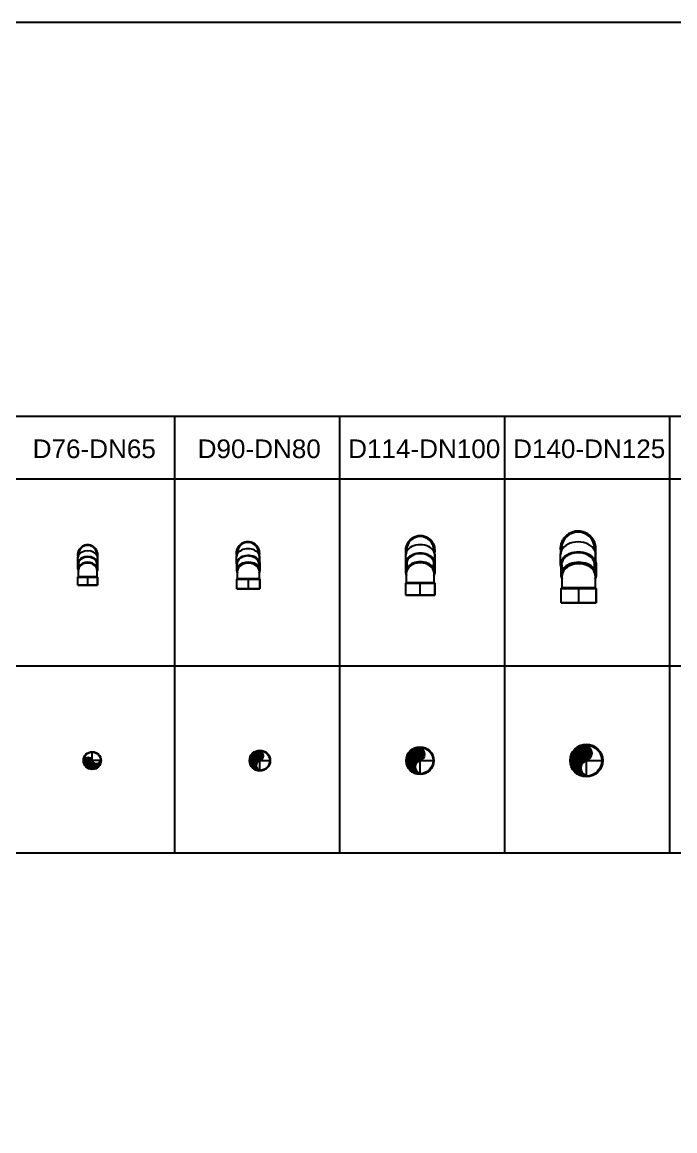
# Model space of a CAD drawing. Header units: millimetres. Extents: x 1218 to 72853, y -34712 to 16286.
# Drawn here: x 19098 to 21895, y 11533 to 16286 of the extents above; entities that cross this region are included whole.
import ezdxf
from ezdxf.enums import TextEntityAlignment as Align

# ---------------------------------------------------------------- set-up
doc = ezdxf.new("R2010")
doc.units = ezdxf.units.MM
doc.styles.get("Standard").update_dxf_attribs({"font": 'arial.ttf'})

# ---------------------------------------------------------------- blocks, each defined once
blk = doc.blocks.new('2CO45 DOWN-D76 uPVC')
for p, q in [((-35.9, 21.8), (-42, 0)), ((-42, 0), (-41.5, 6.2)), ((-42, 1.7), (-41.8, 3.8)), ((-42, 0), (-42, 1.7)), ((-42, -1.4), (-42, 0)), ((-41.8, 3.8), (-41.5, 6.4)), ((-41.5, 6.2), (-40.4, 11.5)), ((-41.5, 6.4), (-41, 8.9)), ((-41, 8.9), (-40.5, 11)), ((-40.5, 11), (-39.8, 13.3)), ((-40.4, 11.5), (-38.6, 16.6)), ((-39.8, 13.3), (-39.1, 15.3)), ((-39.1, 15.3), (-38.4, 17)), ((-38.6, 16.6), (-36.5, 20.8)), ((-38.4, 17), (-37.4, 19.1)), ((-37.4, 19.1), (-35.9, 21.8)), ((-36.5, 20.8), (-34.8, 23.5)), ((-34.8, 23.5), (-32.8, 26.2)), ((-32.8, 26.2), (-30.1, 29.3)), ((-30.1, 29.3), (-27.3, 31.9)), ((-27.3, 31.9), (-23.4, 34.9)), ((-23.4, 34.9), (-20.6, 36.6)), ((-20.6, 36.6), (-17, 38.4)), ((-17, 38.4), (-13.6, 39.7)), ((-13.6, 39.7), (-9.6, 40.9)), ((-9.6, 40.9), (-7.9, 41.3)), ((-7.9, 41.3), (-4.5, 41.8)), ((-4.5, 41.8), (0, 42)), ((0, 42), (4.3, 41.8)), ((4.3, 41.8), (9.3, 40.9)), ((9.3, 40.9), (13.2, 39.9)), ((13.2, 39.9), (18.1, 37.9)), ((18.1, 37.9), (23, 35.1)), ((23, 35.1), (26.6, 32.5)), ((26.6, 32.5), (28.9, 30.4)), ((28.9, 30.4), (31.3, 28)), ((31.3, 28), (32.9, 26.1)), ((32.9, 26.1), (35.3, 22.8)), ((35.3, 22.8), (36.9, 20)), ((36.9, 20), (39.1, 15.4)), ((39.1, 15.4), (41.1, 8.7)), ((41.1, 8.7), (41.7, 4.9)), ((41.7, 4.9), (42, 0)), ((-41.8, -4.4), (-42, -1.4)), ((-42, -13.7), (-41.7, -10)), ((-42, -38.3), (-42, -13.7)), ((-42, -38.3), (-42, -13.7)), ((-42, -38.3), (-41.6, -34.1)), ((-41.4, -43.3), (-42, -38.3)), ((-42, -62.8), (-42, -38.3)), ((-42, -38.3), (-42, -62.8)), ((-41.5, -6.4), (-41.8, -4.4)), ((-41.7, -10), (-41.4, -8.6)), ((-41.6, -34.1), (-40.7, -30.8)), ((-41.2, -8.1), (-41.5, -6.4)), ((-41.4, -8.6), (-41.2, -8.1)), ((-40.5, -46.2), (-41.4, -43.3)), ((-40.7, -30.8), (-39.4, -28.1)), ((-39.1, -49), (-40.5, -46.2)), ((-39.4, -28.1), (-37.8, -25.4)), ((-37.8, -25.4), (-35.8, -22.7)), ((-35.8, -22.7), (-33.9, -20.8)), ((-33.9, -20.8), (-31.8, -18.9)), ((-31.8, -18.9), (-29.2, -16.9)), ((-29.2, -16.9), (-25.8, -14.9)), ((-25.8, -14.9), (-21.2, -12.6)), ((-21.2, -12.6), (-18.7, -11.7)), ((-18.7, -11.7), (-16.1, -10.9)), ((-16.1, -10.9), (-13.5, -10.2)), ((-13.5, -10.2), (-10.8, -9.6)), ((-10.8, -9.6), (-8, -9.1)), ((-8, -9.1), (-5.7, -8.9)), ((-5.7, -8.9), (-2.8, -8.7)), ((-2.8, -8.7), (0, -8.6)), ((0, -8.6), (3.2, -8.7)), ((3.2, -8.7), (7.1, -9)), ((7.1, -9), (9.7, -9.4)), ((9.7, -9.4), (13, -10.1)), ((13, -10.1), (15.6, -10.7)), ((15.6, -10.7), (19.3, -11.9)), ((19.3, -11.9), (23, -13.4)), ((23, -13.4), (25.2, -14.6)), ((25.2, -14.6), (27, -15.5)), ((27, -15.5), (28.5, -16.5)), ((28.5, -16.5), (29.7, -17.3)), ((29.7, -17.3), (31.2, -18.4)), ((31.2, -18.4), (32.9, -19.9)), ((32.9, -19.9), (34.9, -21.7)), ((34.9, -21.7), (36.9, -24.1)), ((36.9, -24.1), (38, -25.7)), ((38, -25.7), (39.1, -27.4)), ((39.1, -27.4), (40, -29.3)), ((41, -44.7), (39.3, -48.7)), ((40, -29.3), (40.7, -31.1)), ((40.7, -31.1), (41.5, -33.7)), ((42, -38.3), (41, -44.7)), ((41.5, -6.2), (41.2, -8.1)), ((41.2, -8.1), (41.7, -10.4)), ((41.7, -5.1), (41.5, -6.2)), ((41.5, -33.7), (41.9, -35.9)), ((41.9, -3.1), (41.7, -5.1)), ((41.7, -10.4), (42, -12.6)), ((42, 0), (41.9, -3.1)), ((41.9, -35.9), (42, -37.6)), ((42, -12.6), (42, -13.7)), ((42, -13.7), (42, -38.3)), ((42, -38.3), (42, -13.7)), ((42, -37.6), (42, -38.3)), ((42, -38.3), (42, -62.8)), ((42, -38.3), (42, -62.8)), ((-42, -96), (-39.6, -93.6)), ((-39.6, -93.6), (-42, -96)), ((-39.6, -72.8), (-40.6, -70.5)), ((-39.6, -93.6), (-39.6, -72.8)), ((-39.6, -93.6), (-39.6, -72.8)), ((40.4, -70.9), (39.6, -72.8)), ((39.6, -72.8), (39.6, -93.6)), ((39.6, -72.8), (39.6, -93.6)), ((39.6, -93.6), (42, -96)), ((39.6, -93.6), (42, -96)), ((41, -69.4), (40.4, -70.9)), ((41.4, -68), (41, -69.4)), ((41.8, -65.9), (41.4, -68)), ((42, -62.8), (41.8, -65.9)), ((-42, -130.7), (-42, -96)), ((-42, -130.7), (-42, -96)), ((42, -130.7), (-42, -130.7)), ((-42, -130.7), (42, -130.7)), ((42, -96), (42, -130.7)), ((42, -130.7), (42, -96))]:
    blk.add_line(p, q)
at = {"color": 8}
for p, q in [((-39.6, -3.8), (-39.6, 0)), ((39.6, 0), (39.6, -3.8)), ((-39.6, -72.8), (-39.6, -64.6)), ((-39.6, -93.6), (39.6, -93.6)), ((39.6, -64.6), (39.6, -72.8)), ((-42, -96), (0, -96)), ((0, -96), (42, -96)), ((0, -130.7), (0, -96))]:
    blk.add_line(p, q, dxfattribs=at)
blk.add_arc((0, 0), 42, 348.9479, 191.0521)
blk.add_arc((0, 0), 39.6, 0, 180, dxfattribs=at)
for centre, major_axis, start_param, end_param in [((0, -13.7), (42, 0), 1.570796, 2.79978), ((0, -13.7), (42, 0), 0.341812, 1.570796), ((0, -62.8), (42, 0), 6.283185, 9.424778), ((0, -64.6), (-39.6, 0), 3.141593, 6.283185)]:
    blk.add_ellipse(centre, major_axis=major_axis, ratio=0.707107, start_param=start_param, end_param=end_param, dxfattribs=at)
for centre, major_axis, start_param, end_param in [((0, -38.3), (42, 0), 5.857195, 9.850769), ((0, -38.3), (39.6, 0), 5.907997, 9.799966), ((0, -13.7), (42, 0), 2.79978, 3.141593), ((0, -38.3), (42, 0), 0, 3.141593), ((0, -13.7), (42, 0), 0, 0.341812), ((0, -62.8), (42, 0), 9.424778, 9.76659), ((0, -62.8), (42, 0), 5.941373, 6.283185)]:
    blk.add_ellipse(centre, major_axis=major_axis, ratio=0.707107, start_param=start_param, end_param=end_param)
at = {"flags": 1}
blk.add_attdef('AMC', (0, -96), '', height=0.5, dxfattribs=at)
blk = doc.blocks.new('2CO45 DOWN-D90 uPVC')
for p, q in [((-15.8, 46.4), (-11.2, 47.7)), ((-11.2, 47.7), (-9.2, 48.1)), ((-9.2, 48.1), (-5.3, 48.7)), ((-5.3, 48.7), (0, 49)), ((0, 49), (5, 48.7)), ((5, 48.7), (10.9, 47.8)), ((10.9, 47.8), (15.4, 46.5)), ((-41.9, 25.4), (-49, 0)), ((-49, 0), (-48.5, 7.2)), ((-49, 2), (-48.8, 4.5)), ((-49, 0), (-49, 2)), ((-49, -1.6), (-49, 0)), ((-48.8, 4.5), (-48.4, 7.5)), ((-48.5, 7.2), (-47.1, 13.4)), ((-48.4, 7.5), (-47.9, 10.4)), ((-47.9, 10.4), (-47.3, 12.8)), ((-47.3, 12.8), (-46.5, 15.5)), ((-47.1, 13.4), (-45, 19.4)), ((-46.5, 15.5), (-45.7, 17.8)), ((-45.7, 17.8), (-44.8, 19.8)), ((-45, 19.4), (-42.6, 24.3)), ((-44.8, 19.8), (-43.7, 22.2)), ((-43.7, 22.2), (-41.9, 25.4)), ((-42.6, 24.3), (-40.6, 27.4)), ((-40.6, 27.4), (-38.3, 30.6)), ((-38.3, 30.6), (-35.1, 34.2)), ((-35.1, 34.2), (-31.9, 37.2)), ((-31.9, 37.2), (-27.3, 40.7)), ((-27.3, 40.7), (-24.1, 42.7)), ((-24.1, 42.7), (-19.8, 44.8)), ((-19.8, 44.8), (-15.8, 46.4)), ((15.4, 46.5), (21.1, 44.2)), ((21.1, 44.2), (26.8, 41)), ((26.8, 41), (31.1, 37.9)), ((31.1, 37.9), (33.8, 35.5)), ((33.8, 35.5), (36.5, 32.6)), ((36.5, 32.6), (38.4, 30.4)), ((38.4, 30.4), (41.2, 26.6)), ((41.2, 26.6), (43.1, 23.3)), ((43.1, 23.3), (45.6, 18)), ((45.6, 18), (47.9, 10.2)), ((47.9, 10.2), (48.7, 5.7)), ((48.7, 5.7), (49, 0)), ((-48.7, -5.1), (-49, -1.6)), ((-49, -16), (-48.6, -11.7)), ((-49, -44.7), (-49, -16)), ((-49, -44.7), (-49, -16)), ((-48.3, -50.6), (-49, -44.7)), ((-48.4, -7.5), (-48.7, -5.1)), ((-48.6, -11.7), (-48.3, -10.1)), ((-48.1, -9.4), (-48.4, -7.5)), ((-48.3, -10.1), (-48.1, -9.4)), ((-47.4, -44.6), (-46.9, -39.7)), ((-47.4, -73.3), (-47.4, -44.6)), ((-47.4, -44.6), (-47.4, -73.3)), ((-46.9, -39.7), (-45.8, -35.9)), ((-45.8, -35.9), (-44.4, -32.7)), ((-44.4, -32.7), (-42.5, -29.5)), ((-42.5, -29.5), (-40.1, -26.5)), ((-40.1, -26.5), (-37.9, -24.2)), ((-37.9, -24.2), (-35.5, -22)), ((-35.5, -22), (-32.5, -19.7)), ((-32.5, -19.7), (-28.5, -17.3)), ((-28.5, -17.3), (-23.1, -14.7)), ((-23.1, -14.7), (-20.2, -13.6)), ((-20.2, -13.6), (-17.2, -12.6)), ((-17.2, -12.6), (-14.1, -11.8)), ((-14.1, -11.8), (-10.9, -11.1)), ((-10.9, -11.1), (-7.7, -10.6)), ((-7.7, -10.6), (-5, -10.3)), ((-5, -10.3), (-1.6, -10.1)), ((-1.6, -10.1), (1.6, -10)), ((1.6, -10), (5.4, -10.1)), ((5.4, -10.1), (9.9, -10.5)), ((9.9, -10.5), (13, -10.9)), ((13, -10.9), (16.8, -11.7)), ((16.8, -11.7), (19.8, -12.5)), ((19.8, -12.5), (24.1, -13.9)), ((24.1, -13.9), (28.5, -15.6)), ((28.5, -15.6), (31.1, -16.9)), ((31.1, -16.9), (33.1, -18.1)), ((33.1, -18.1), (34.9, -19.2)), ((34.9, -19.2), (36.3, -20.1)), ((36.3, -20.1), (38.1, -21.5)), ((38.1, -21.5), (40, -23.1)), ((40, -23.1), (42.3, -25.3)), ((42.3, -25.3), (44.7, -28.1)), ((44.7, -28.1), (46, -29.9)), ((46, -29.9), (47.2, -32)), ((47.2, -32), (48.3, -34.1)), ((49, -44.7), (47.8, -52.2)), ((48.5, -7.2), (48.1, -9.4)), ((48.1, -9.4), (48.7, -12.1)), ((48.3, -34.1), (49.1, -36.2)), ((48.6, -6), (48.5, -7.2)), ((48.9, -3.6), (48.6, -6)), ((48.7, -12.1), (49, -14.7)), ((49, 0), (48.9, -3.6)), ((49, -14.7), (49, -16)), ((49, -16), (49, -44.7)), ((49, -44.7), (49, -16)), ((49.1, -36.2), (50, -39.2)), ((50, -39.2), (50.5, -41.9)), ((50.5, -41.9), (50.6, -43.9)), ((50.6, -43.9), (50.6, -44.6)), ((50.6, -44.6), (50.6, -73.3)), ((50.6, -44.6), (50.6, -73.3)), ((-47.2, -53.9), (-48.3, -50.6)), ((-47.2, -76.5), (-47.4, -73.3)), ((-45.7, -57.2), (-47.2, -53.9)), ((-46.6, -79.2), (-47.2, -76.5)), ((-45.7, -82.2), (-46.6, -79.2)), ((-44.1, -59.8), (-45.7, -57.2)), ((-44.5, -84.9), (-45.7, -82.2)), ((-44.5, -109.1), (-44.5, -84.9)), ((-44.5, -109.1), (-44.5, -84.9)), ((47.8, -52.2), (45.9, -56.9)), ((48.8, -82.7), (47.8, -84.9)), ((47.8, -84.9), (47.8, -109.1)), ((47.8, -84.9), (47.8, -109.1)), ((49.4, -80.9), (48.8, -82.7)), ((49.9, -79.2), (49.4, -80.9)), ((50.4, -76.9), (49.9, -79.2)), ((50.6, -73.3), (50.4, -76.9)), ((-47.4, -112), (-44.5, -109.1)), ((-44.5, -109.1), (-47.4, -112)), ((-47.4, -152.5), (-47.4, -112)), ((-47.4, -152.5), (-47.4, -112)), ((47.8, -109.1), (50.6, -112)), ((47.8, -109.1), (50.6, -112)), ((50.6, -112), (50.6, -152.5)), ((50.6, -152.5), (50.6, -112)), ((50.6, -152.5), (-47.4, -152.5)), ((-47.4, -152.5), (50.6, -152.5))]:
    blk.add_line(p, q)
at = {"color": 8}
for p, q in [((-46.2, -4.4), (-46.2, 0)), ((46.2, 0), (46.2, -4.4)), ((-44.5, -84.9), (-44.5, -75.3)), ((47.8, -75.3), (47.8, -84.9)), ((-47.4, -112), (1.6, -112)), ((-44.5, -109.1), (47.8, -109.1)), ((1.6, -112), (50.6, -112)), ((1.6, -152.5), (1.6, -112))]:
    blk.add_line(p, q, dxfattribs=at)
blk.add_arc((0, 0), 49, 348.9479, 191.0521)
blk.add_arc((0, 0), 46.2, 0, 180, dxfattribs=at)
for centre, major_axis, start_param, end_param in [((0, -16), (49, 0), 1.570796, 2.79978), ((0, -16), (49, 0), 0.341812, 1.570796), ((1.6, -73.3), (49, 0), 6.283185, 9.424778), ((1.6, -75.3), (-46.2, 0), 3.141593, 6.283185)]:
    blk.add_ellipse(centre, major_axis=major_axis, ratio=0.707107, start_param=start_param, end_param=end_param, dxfattribs=at)
for centre, major_axis, start_param, end_param in [((0, -44.7), (49, 0), 5.897551, 9.890649), ((0, -44.7), (46.2, 0), 5.948404, 9.839796), ((0, -16), (49, 0), 2.79978, 3.141593), ((1.6, -44.6), (49, 0), 0, 3.141593), ((0, -16), (49, 0), 0, 0.341812), ((1.6, -73.3), (49, 0), 9.424778, 9.76659), ((1.6, -73.3), (49, 0), 5.941373, 6.283185)]:
    blk.add_ellipse(centre, major_axis=major_axis, ratio=0.707107, start_param=start_param, end_param=end_param)
at = {"flags": 1}
blk.add_attdef('AMC', (1.6, -112), '', height=0.5, dxfattribs=at)
blk = doc.blocks.new('2CO45 DOWN-D114 uPVC')
for p, q in [((-40.3, 47.1), (-34.6, 51.5)), ((-34.6, 51.5), (-30.4, 54)), ((-30.4, 54), (-25.1, 56.7)), ((-25.1, 56.7), (-20, 58.7)), ((-20, 58.7), (-14.2, 60.4)), ((-14.2, 60.4), (-11.6, 60.9)), ((-11.6, 60.9), (-6.7, 61.6)), ((-6.7, 61.6), (0, 62)), ((0, 62), (6.3, 61.7)), ((6.3, 61.7), (13.8, 60.4)), ((13.8, 60.4), (19.5, 58.9)), ((19.5, 58.9), (26.8, 55.9)), ((26.8, 55.9), (33.9, 51.9)), ((33.9, 51.9), (39.3, 47.9)), ((39.3, 47.9), (42.7, 44.9)), ((-53, 32.1), (-62, 0)), ((-62, 0), (-61.3, 9.1)), ((-62, 0), (-61.9, 2.5)), ((-61.9, 2.5), (-61.7, 5.7)), ((-61.7, 5.7), (-61.3, 9.4)), ((-61.3, 9.1), (-59.6, 17)), ((-61.3, 9.4), (-60.6, 13.2)), ((-60.6, 13.2), (-59.8, 16.2)), ((-59.8, 16.2), (-58.8, 19.6)), ((-59.6, 17), (-56.9, 24.5)), ((-58.8, 19.6), (-57.8, 22.5)), ((-57.8, 22.5), (-56.7, 25.1)), ((-56.9, 24.5), (-53.9, 30.7)), ((-56.7, 25.1), (-55.2, 28.2)), ((-55.2, 28.2), (-53, 32.1)), ((-53.9, 30.7), (-51.4, 34.7)), ((-51.4, 34.7), (-48.4, 38.7)), ((-48.4, 38.7), (-44.4, 43.3)), ((-44.4, 43.3), (-40.3, 47.1)), ((42.7, 44.9), (46.2, 41.3)), ((46.2, 41.3), (48.6, 38.5)), ((48.6, 38.5), (52.1, 33.6)), ((52.1, 33.6), (54.5, 29.5)), ((54.5, 29.5), (57.7, 22.8)), ((57.7, 22.8), (60.6, 12.9)), ((60.6, 12.9), (61.6, 7.2)), ((61.6, 7.2), (62, 0)), ((-62, -2.1), (-62, 0)), ((-61.7, -6.5), (-62, -2.1)), ((-62, -20.3), (-61.5, -14.8)), ((-62, -56.5), (-62, -20.3)), ((-62, -56.5), (-62, -20.3)), ((-61.3, -9.5), (-61.7, -6.5)), ((-61.5, -14.8), (-61.1, -12.7)), ((-61.4, -50.3), (-60, -45.5)), ((-60.9, -11.9), (-61.3, -9.5)), ((-61.1, -12.7), (-60.9, -11.9)), ((-60, -45.5), (-58.2, -41.5)), ((-58.2, -41.5), (-55.8, -37.4)), ((-55.8, -37.4), (-52.8, -33.6)), ((-52.8, -33.6), (-50, -30.6)), ((-50, -30.6), (-46.9, -27.9)), ((-46.9, -27.9), (-43.1, -25)), ((-43.1, -25), (-38.1, -21.9)), ((-38.1, -21.9), (-31.3, -18.7)), ((-31.3, -18.7), (-27.6, -17.3)), ((-27.6, -17.3), (-23.8, -16.1)), ((-23.8, -16.1), (-20, -15)), ((-20, -15), (-15.9, -14.1)), ((-15.9, -14.1), (-11.8, -13.5)), ((-11.8, -13.5), (-8.4, -13.1)), ((-8.4, -13.1), (-4.1, -12.8)), ((-4.1, -12.8), (0, -12.7)), ((0, -12.7), (4.7, -12.8)), ((4.7, -12.8), (10.5, -13.3)), ((10.5, -13.3), (14.3, -13.9)), ((14.3, -13.9), (19.3, -14.8)), ((19.3, -14.8), (23, -15.8)), ((23, -15.8), (28.5, -17.6)), ((28.5, -17.6), (33.9, -19.8)), ((33.9, -19.8), (37.3, -21.5)), ((37.3, -21.5), (39.8, -22.9)), ((39.8, -22.9), (42.1, -24.4)), ((42.1, -24.4), (43.9, -25.5)), ((43.9, -25.5), (46.1, -27.2)), ((46.1, -27.2), (48.6, -29.3)), ((48.6, -29.3), (51.5, -32.1)), ((51.5, -32.1), (54.5, -35.6)), ((54.5, -35.6), (56.1, -37.9)), ((56.1, -37.9), (57.7, -40.5)), ((57.7, -40.5), (59.1, -43.2)), ((59.1, -43.2), (60.1, -45.8)), ((60.1, -45.8), (61.2, -49.7)), ((61.3, -9.2), (60.9, -11.9)), ((60.9, -11.9), (61.6, -15.3)), ((61.5, -7.6), (61.3, -9.2)), ((61.8, -4.5), (61.5, -7.6)), ((61.6, -15.3), (62, -18.6)), ((62, 0), (61.8, -4.5)), ((62, -18.6), (62, -20.3)), ((62, -20.3), (62, -56.5)), ((62, -56.5), (62, -20.3)), ((-62, -56.5), (-61.4, -50.3)), ((-61.1, -64), (-62, -56.5)), ((-62, -92.8), (-62, -56.5)), ((-62, -56.5), (-62, -92.8)), ((-61.7, -96.9), (-62, -92.8)), ((-59.8, -68.2), (-61.1, -64)), ((-57.8, -72.4), (-59.8, -68.2)), ((60.5, -66.1), (58, -72)), ((62, -56.5), (60.5, -66.1)), ((61.2, -49.7), (61.8, -53)), ((62, -92.8), (61.7, -97.3)), ((61.8, -53), (62, -55.5)), ((62, -55.5), (62, -56.5)), ((62, -56.5), (62, -92.8)), ((62, -56.5), (62, -92.8)), ((-62, -141.7), (-58.4, -138.2)), ((-58.4, -138.2), (-62, -141.7)), ((-62, -193), (-62, -141.7)), ((-62, -193), (-62, -141.7)), ((-61.1, -100.3), (-61.7, -96.9)), ((-59.9, -104), (-61.1, -100.3)), ((-58.4, -107.4), (-59.9, -104)), ((-58.4, -138.2), (-58.4, -107.4)), ((-58.4, -138.2), (-58.4, -107.4)), ((59.7, -104.6), (58.4, -107.4)), ((58.4, -107.4), (58.4, -138.2)), ((58.4, -107.4), (58.4, -138.2)), ((58.4, -138.2), (62, -141.7)), ((58.4, -138.2), (62, -141.7)), ((60.5, -102.4), (59.7, -104.6)), ((61.1, -100.3), (60.5, -102.4)), ((61.7, -97.3), (61.1, -100.3)), ((62, -141.7), (62, -193)), ((62, -193), (62, -141.7)), ((62, -193), (-62, -193)), ((-62, -193), (62, -193))]:
    blk.add_line(p, q)
at = {"color": 8}
for p, q in [((-58.4, -5.6), (-58.4, 0)), ((58.4, 0), (58.4, -5.6)), ((-62, -141.7), (0, -141.7)), ((-58.4, -107.4), (-58.4, -95.3)), ((-58.4, -138.2), (58.4, -138.2)), ((0, -141.7), (62, -141.7)), ((0, -193), (0, -141.7)), ((58.4, -95.3), (58.4, -107.4))]:
    blk.add_line(p, q, dxfattribs=at)
blk.add_arc((0, 0), 62, 348.9479, 191.0521)
blk.add_arc((0, 0), 58.4, 0, 180, dxfattribs=at)
for centre, major_axis, start_param, end_param in [((0, -20.3), (62, 0), 1.570796, 2.79978), ((0, -20.3), (62, 0), 0.341812, 1.570796), ((0, -92.8), (62, 0), 6.283185, 9.424778), ((0, -95.3), (-58.4, 0), 3.141593, 6.283185)]:
    blk.add_ellipse(centre, major_axis=major_axis, ratio=0.707107, start_param=start_param, end_param=end_param, dxfattribs=at)
for centre, major_axis, start_param, end_param in [((0, -56.5), (62, 0), 5.857195, 9.850769), ((0, -56.5), (58.4, 0), 5.907997, 9.799966), ((0, -20.3), (62, 0), 2.79978, 3.141593), ((0, -56.5), (62, 0), 0, 3.141593), ((0, -20.3), (62, 0), 0, 0.341812), ((0, -92.8), (62, 0), 9.424778, 9.76659), ((0, -92.8), (62, 0), 5.941373, 6.283185)]:
    blk.add_ellipse(centre, major_axis=major_axis, ratio=0.707107, start_param=start_param, end_param=end_param)
at = {"flags": 1}
blk.add_attdef('AMC', (0, -141.7), '', height=0.5, dxfattribs=at)
blk = doc.blocks.new('2CO45 DOWN-D140 uPVC')
for p, q in [((-58.6, 46.9), (-53.7, 52.3)), ((-53.7, 52.3), (-48.8, 57)), ((-48.8, 57), (-41.8, 62.3)), ((-41.8, 62.3), (-36.8, 65.3)), ((-36.8, 65.3), (-30.3, 68.6)), ((-30.3, 68.6), (-24.2, 71)), ((-24.2, 71), (-17.1, 73)), ((-17.1, 73), (-14, 73.7)), ((-14, 73.7), (-8.1, 74.6)), ((-8.1, 74.6), (0, 75)), ((0, 75), (7.6, 74.6)), ((7.6, 74.6), (16.7, 73.1)), ((16.7, 73.1), (23.6, 71.2)), ((23.6, 71.2), (32.4, 67.7)), ((32.4, 67.7), (41.1, 62.8)), ((41.1, 62.8), (47.6, 58)), ((47.6, 58), (51.7, 54.4)), ((51.7, 54.4), (55.9, 50)), ((55.9, 50), (58.8, 46.5)), ((-64.2, 38.9), (-75, 0)), ((-75, 0), (-74.2, 11)), ((-75, 0), (-74.9, 3)), ((-75, -2.5), (-75, 0)), ((-74.9, 3), (-74.7, 6.9)), ((-74.7, 6.9), (-74.1, 11.4)), ((-74.2, 11), (-72.1, 20.6)), ((-74.1, 11.4), (-73.3, 16)), ((-73.3, 16), (-72.4, 19.6)), ((-72.4, 19.6), (-71.2, 23.7)), ((-72.1, 20.6), (-68.9, 29.7)), ((-71.2, 23.7), (-69.9, 27.2)), ((-69.9, 27.2), (-68.6, 30.3)), ((-68.9, 29.7), (-65.2, 37.1)), ((-68.6, 30.3), (-66.8, 34.1)), ((-66.8, 34.1), (-64.2, 38.9)), ((-65.2, 37.1), (-62.2, 42)), ((-62.2, 42), (-58.6, 46.9)), ((58.8, 46.5), (63, 40.7)), ((63, 40.7), (65.9, 35.7)), ((65.9, 35.7), (69.7, 27.6)), ((69.7, 27.6), (73.4, 15.6)), ((73.4, 15.6), (74.5, 8.7)), ((74.5, 8.7), (75, 0)), ((-74.6, -7.9), (-75, -2.5)), ((-75, -24.5), (-74.4, -17.9)), ((-75, -68.4), (-75, -24.5)), ((-75, -68.4), (-75, -24.5)), ((-74.1, -11.5), (-74.6, -7.9)), ((-74.4, -17.9), (-73.9, -15.4)), ((-73.6, -14.4), (-74.1, -11.5)), ((-73.9, -15.4), (-73.6, -14.4)), ((-68, -50.1), (-65, -45.2)), ((-65, -45.2), (-61.4, -40.5)), ((-61.4, -40.5), (-58, -37)), ((-58, -37), (-54.3, -33.7)), ((-54.3, -33.7), (-49.7, -30.2)), ((-49.7, -30.2), (-43.6, -26.5)), ((-43.6, -26.5), (-35.3, -22.5)), ((-35.3, -22.5), (-31, -20.8)), ((-31, -20.8), (-26.4, -19.4)), ((-26.4, -19.4), (-21.6, -18.1)), ((-21.6, -18.1), (-16.7, -17.1)), ((-16.7, -17.1), (-11.7, -16.2)), ((-11.7, -16.2), (-7.7, -15.8)), ((-7.7, -15.8), (-2.5, -15.4)), ((-2.5, -15.4), (2.5, -15.3)), ((2.5, -15.3), (8.2, -15.4)), ((8.2, -15.4), (15.2, -16)), ((15.2, -16), (19.8, -16.7)), ((19.8, -16.7), (25.8, -17.9)), ((25.8, -17.9), (30.4, -19.1)), ((30.4, -19.1), (37, -21.2)), ((37, -21.2), (43.5, -23.9)), ((43.5, -23.9), (47.6, -25.9)), ((47.6, -25.9), (50.7, -27.7)), ((50.7, -27.7), (53.4, -29.4)), ((53.4, -29.4), (55.6, -30.8)), ((55.6, -30.8), (58.3, -32.9)), ((58.3, -32.9), (61.3, -35.4)), ((61.3, -35.4), (64.7, -38.7)), ((64.7, -38.7), (68.4, -43)), ((68.4, -43), (70.4, -45.8)), ((70.4, -45.8), (72.3, -48.9)), ((74.2, -11.1), (73.6, -14.4)), ((73.6, -14.4), (74.5, -18.6)), ((74.4, -9.2), (74.2, -11.1)), ((74.8, -5.5), (74.4, -9.2)), ((74.5, -18.6), (74.9, -22.5)), ((75, 0), (74.8, -5.5)), ((74.9, -22.5), (75, -24.5)), ((75, -24.5), (75, -68.4)), ((75, -68.4), (75, -24.5)), ((-73.9, -77.4), (-75, -68.4)), ((-72.3, -82.4), (-73.9, -77.4)), ((-72.5, -68.3), (-71.8, -60.8)), ((-72.5, -112.1), (-72.5, -68.3)), ((-72.5, -68.3), (-72.5, -112.1)), ((-69.9, -87.6), (-72.3, -82.4)), ((-71.8, -60.8), (-70.1, -55)), ((-70.1, -55), (-68, -50.1)), ((-67.5, -91.6), (-69.9, -87.6)), ((73.2, -79.9), (70.2, -87)), ((72.3, -48.9), (74, -52.3)), ((75, -68.4), (73.2, -79.9)), ((74, -52.3), (75.2, -55.4)), ((75.2, -55.4), (76.6, -60.1)), ((76.6, -60.1), (77.2, -64.1)), ((77.2, -64.1), (77.5, -67.1)), ((77.5, -67.1), (77.5, -68.3)), ((77.5, -68.3), (77.5, -112.1)), ((77.5, -68.3), (77.5, -112.1)), ((-72.2, -117.1), (-72.5, -112.1)), ((-71.4, -121.3), (-72.2, -117.1)), ((-70, -125.8), (-71.4, -121.3)), ((-68.2, -129.9), (-70, -125.8)), ((-68.2, -167.1), (-68.2, -129.9)), ((-68.2, -167.1), (-68.2, -129.9)), ((74.7, -126.5), (73.1, -129.9)), ((73.1, -129.9), (73.1, -167.1)), ((73.1, -129.9), (73.1, -167.1)), ((75.6, -123.9), (74.7, -126.5)), ((76.4, -121.3), (75.6, -123.9)), ((77.1, -117.7), (76.4, -121.3)), ((77.5, -112.1), (77.1, -117.7)), ((-72.5, -171.4), (-68.2, -167.1)), ((-68.2, -167.1), (-72.5, -171.4)), ((-72.5, -233.4), (-72.5, -171.4)), ((-72.5, -233.4), (-72.5, -171.4)), ((73.1, -167.1), (77.5, -171.4)), ((73.1, -167.1), (77.5, -171.4)), ((77.5, -171.4), (77.5, -233.4)), ((77.5, -233.4), (77.5, -171.4)), ((77.5, -233.4), (-72.5, -233.4)), ((-72.5, -233.4), (77.5, -233.4))]:
    blk.add_line(p, q)
at = {"color": 8}
for p, q in [((-70.7, -6.8), (-70.7, 0)), ((70.7, 0), (70.7, -6.8)), ((-68.2, -129.9), (-68.2, -115.2)), ((73.1, -115.2), (73.1, -129.9)), ((-72.5, -171.4), (2.5, -171.4)), ((-68.2, -167.1), (73.1, -167.1)), ((2.5, -171.4), (77.5, -171.4)), ((2.5, -233.4), (2.5, -171.4))]:
    blk.add_line(p, q, dxfattribs=at)
blk.add_arc((0, 0), 75, 348.9479, 191.0521)
blk.add_arc((0, 0), 70.7, 0, 180, dxfattribs=at)
for centre, major_axis, start_param, end_param in [((0, -24.5), (75, 0), 1.570796, 2.79978), ((0, -24.5), (75, 0), 0.341812, 1.570796), ((2.5, -112.1), (75, 0), 6.283185, 9.424778), ((2.5, -115.2), (-70.7, 0), 3.141593, 6.283185)]:
    blk.add_ellipse(centre, major_axis=major_axis, ratio=0.707107, start_param=start_param, end_param=end_param, dxfattribs=at)
for centre, major_axis, start_param, end_param in [((0, -68.4), (75, 0), 5.897551, 9.890649), ((0, -68.4), (70.7, 0), 5.948404, 9.839796), ((0, -24.5), (75, 0), 2.79978, 3.141593), ((2.5, -68.3), (75, 0), 0, 3.141593), ((0, -24.5), (75, 0), 0, 0.341812), ((2.5, -112.1), (75, 0), 9.424778, 9.76659), ((2.5, -112.1), (75, 0), 5.941373, 6.283185)]:
    blk.add_ellipse(centre, major_axis=major_axis, ratio=0.707107, start_param=start_param, end_param=end_param)
at = {"flags": 1}
blk.add_attdef('AMC', (2.5, -171.4), '', height=0.5, dxfattribs=at)
blk = doc.blocks.new('SLEEVE-D76 uPVC')
at = {"ltscale": 200}
h = blk.add_hatch(dxfattribs=at)
h.set_pattern_fill('ANSI31', color=8, scale=0.451901, angle=180, style=0)
h.set_pattern_definition([(225, (-61779.8162, 162368.3556), (1.014545818, -1.014545818), [])])
h.paths.add_polyline_path([(35, -0.9, -0.414214), (0, -35.9), (0, -0.9, 0.754438)])
h.paths.add_polyline_path([(0, -35.9, -0.414214), (-35, -0.9), (0, -0.9)])
h.paths.add_polyline_path([(-35, -0.9, -0.754438), (0, -0.9)])
at = {"color": 8}
for p, q in [((38, 0), (-38, 0)), ((0, -38), (0, 38))]:
    blk.add_line(p, q, dxfattribs=at)
blk.add_circle((0, 0), 38, dxfattribs=at)
at = {"color": 8, "ltscale": 200}
blk.add_circle((0, 0), 35.9, dxfattribs=at)
for centre, start, end in [((-17.5, -5), 15.9354, 164.0646), ((17.5, 5), 195.9354, 344.0646)]:
    blk.add_arc(centre, 18.2, start, end, dxfattribs=at)
blk = doc.blocks.new('SLEEVE-D90 uPVC')
at = {"ltscale": 200}
h = blk.add_hatch(dxfattribs=at)
h.set_pattern_fill('ANSI31', color=8, scale=0.529412, angle=90, style=0)
h.set_pattern_definition([(135, (190218.191, 72376.4482), (-1.18856331, -1.18856331), [])])
h.paths.add_polyline_path([(-1.1, -41, -0.414214), (-42.1, 0), (-1.1, 0, 0.754438)])
h.paths.add_polyline_path([(-42.1, 0, -0.414214), (-1.1, 41), (-1.1, 0)])
h.paths.add_polyline_path([(-1.1, 41, -0.754438), (-1.1, 0)])
at = {"color": 8}
for p, q in [((-44.5, 0), (42.3, 0)), ((0, -44.5), (0, 44.5))]:
    blk.add_line(p, q, dxfattribs=at)
blk.add_circle((0, 0), 44.5, dxfattribs=at)
at = {"color": 8, "ltscale": 200}
blk.add_circle((0, 0), 42.1, dxfattribs=at)
for centre, start, end in [((5.8, -20.5), 105.9354, 254.0646), ((-5.8, 20.5), 285.9354, 74.0646)]:
    blk.add_arc(centre, 21.3, start, end, dxfattribs=at)
blk = doc.blocks.new('SLEEVE-D114 uPVC')
at = {"ltscale": 200}
h = blk.add_hatch(dxfattribs=at)
h.set_pattern_fill('ANSI31', color=8, scale=0.705882, angle=90, style=0)
h.set_pattern_definition([(135, (253624.2546, 96501.9309), (-1.58475108, -1.58475108), [])])
h.paths.add_polyline_path([(-1.5, -54.6, -0.414214), (-56.1, 0), (-1.5, 0, 0.754438)])
h.paths.add_polyline_path([(-56.1, 0, -0.414214), (-1.5, 54.6), (-1.5, 0)])
h.paths.add_polyline_path([(-1.5, 54.6, -0.754438), (-1.5, 0)])
at = {"color": 8}
for p, q in [((0, -59.3), (0, 59.3)), ((-59.3, 0), (59.3, 0))]:
    blk.add_line(p, q, dxfattribs=at)
blk.add_circle((0, 0), 59.3, dxfattribs=at)
at = {"color": 8, "ltscale": 200}
blk.add_circle((0, 0), 56.1, dxfattribs=at)
for centre, start, end in [((-7.8, 27.3), 285.9354, 74.0646), ((7.8, -27.3), 105.9354, 254.0646)]:
    blk.add_arc(centre, 28.4, start, end, dxfattribs=at)
blk = doc.blocks.new('SLEEVE-D140 uPVC')
at = {"ltscale": 200}
h = blk.add_hatch(dxfattribs=at)
h.set_pattern_fill('ANSI31', color=256, scale=0.832449, angle=90, style=0)
h.set_pattern_definition([(135, (299099.6023, 113804.9245), (-1.86890019, -1.86890019), [])])
h.paths.add_polyline_path([(-1.7, -64.4, -0.414214), (-66.1, 0), (-1.7, 0, 0.754438)])
h.paths.add_polyline_path([(-66.1, 0, -0.414214), (-1.7, 64.4), (-1.7, 0)])
h.paths.add_polyline_path([(-1.7, 64.4, -0.754438), (-1.7, 0)])
for p, q in [((0, -70), (0, 70)), ((-70, 0), (70, 0))]:
    blk.add_line(p, q)
blk.add_circle((0, 0), 70)
blk.add_circle((0, 0), 66.2, dxfattribs=at)
for centre, start, end in [((-9.2, 32.2), 285.9354, 74.0646), ((9.2, -32.2), 105.9354, 254.0646)]:
    blk.add_arc(centre, 33.5, start, end, dxfattribs=at)

msp = doc.modelspace()

# ---------------------------------------------------------------- linework, layer by layer
for p, q in [((13684.4, 14596.4), (24525.8, 14596.4)), ((19750.7, 14596.4), (19750.7, 12724.8)), ((20457.8, 14596.4), (20457.8, 12724.8)), ((21164.9, 14596.4), (21164.9, 12724.8)), ((21872, 14596.4), (21872, 12724.8)), ((13684.4, 14328.5), (24525.8, 14328.5)), ((13684.4, 13526.6), (24525.8, 13526.6)), ((13684.4, 12724.8), (24525.8, 12724.8))]:
    msp.add_line(p, q)
msp.add_lwpolyline([(1218, 16285.6), (25232.7, 16285.6), (25232.7, -2725.9), (1218, -2725.9)], close=True)

# ---------------------------------------------------------------- block references
for name, p in [('2CO45 DOWN-D114 uPVC', (20804.2, 14021.6)), ('2CO45 DOWN-D140 uPVC', (21480.6, 14029)), ('2CO45 DOWN-D76 uPVC', (19378.8, 14003)), ('2CO45 DOWN-D90 uPVC', (20065.6, 14009.2)), ('SLEEVE-D114 uPVC', (20803.1, 13119.9)), ('SLEEVE-D140 uPVC', (21515.9, 13119.9)), ('SLEEVE-D76 uPVC', (19398.2, 13120.2)), ('SLEEVE-D90 uPVC', (20116.6, 13119.9))]:
    msp.add_blockref(name, p)

# ---------------------------------------------------------------- texts
at = {"color": 2, "ltscale": 500}
for s, p in [('D76-DN65', (19406.9, 14456.7)), ('D90-DN80', (20114, 14456.7)), ('D114-DN100', (20821.1, 14456.7)), ('D140-DN125', (21528.2, 14456.7))]:
    msp.add_text(s, height=80, rotation=360, dxfattribs=at).set_placement(p, align=Align.MIDDLE_CENTER)

doc.saveas('drawing.dxf')
